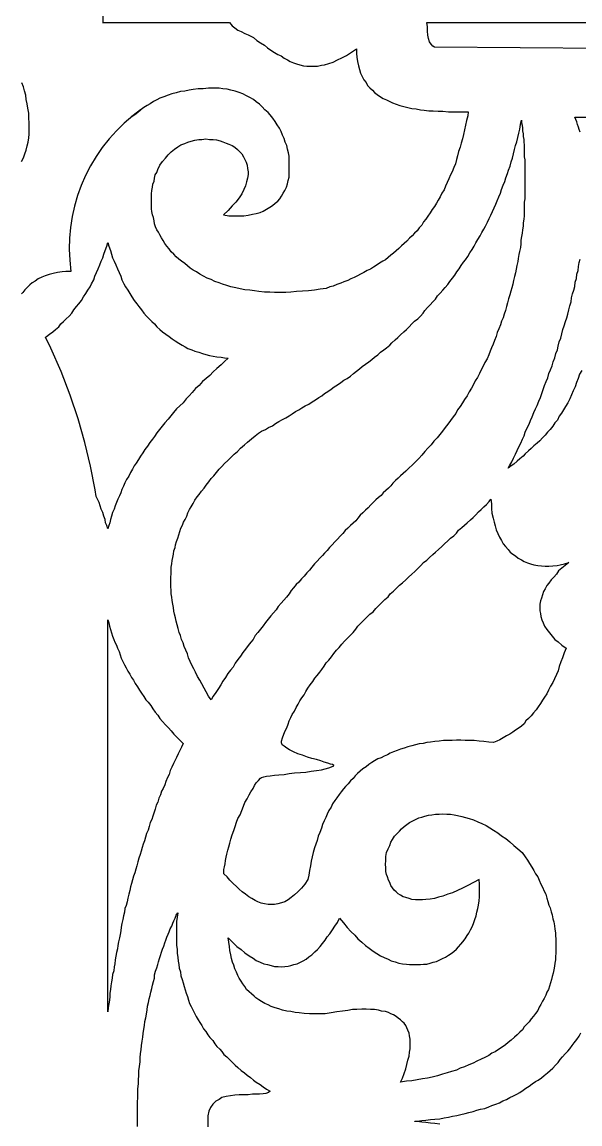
# Model space of a CAD drawing. Extents: x -372 to 372, y -358 to 358.
# Drawn here: x 236.9 to 275.5, y 151.6 to 227.9 of the extents above; entities that cross this region are included whole.
import ezdxf

# ---------------------------------------------------------------- set-up
doc = ezdxf.new("R2010")
doc.units = 0
doc.layers.add('LAYER_1', color=18, linetype='CONTINUOUS')

msp = doc.modelspace()

# ---------------------------------------------------------------- linework, layer by layer
at = {"layer": 'LAYER_1'}
msp.add_lwpolyline([(201.644, 357.491), (-372.5, 357.493), (-372.5, -357.507), (372.5, -357.507), (372.47, 192.482, 0.412235)], format="xyb", close=True, dxfattribs=at)
msp.add_lwpolyline([(242.502, 236.124), (242.48, 227.824), (242.458, 227.825), (251.25, 227.825), (251.251, 227.822), (251.437, 227.595), (251.623, 227.465), (251.847, 227.303), (252.071, 227.205), (252.331, 227.076), (252.555, 226.978), (252.741, 226.881), (252.928, 226.784), (253.151, 226.589), (253.412, 226.427), (253.673, 226.265), (253.897, 226.07), (254.12, 225.908), (254.381, 225.746), (254.605, 225.616), (254.828, 225.519), (255.052, 225.357), (255.275, 225.259), (255.462, 225.13), (255.685, 225.032), (255.909, 224.968), (256.132, 224.903), (256.393, 224.838), (256.617, 224.805), (257.362, 224.805), (257.623, 224.87), (257.846, 224.903), (258.145, 225), (258.443, 225.097), (258.741, 225.259), (259.039, 225.389), (259.374, 225.551), (259.71, 225.778), (260.045, 226.005), (260.045, 225.681), (260.082, 225.422), (260.119, 225.13), (260.194, 224.838), (260.269, 224.578), (260.343, 224.319), (260.455, 224.092), (260.567, 223.865), (260.716, 223.67), (260.827, 223.476), (260.977, 223.313), (261.163, 223.151), (261.312, 222.989), (261.498, 222.859), (261.722, 222.697), (261.908, 222.567), (262.132, 222.47), (262.355, 222.373), (262.542, 222.276), (262.802, 222.178), (263.063, 222.081), (263.324, 222.016), (263.622, 221.951), (263.883, 221.886), (264.181, 221.854), (264.479, 221.789), (264.74, 221.757), (265.075, 221.724), (265.374, 221.724), (265.709, 221.692), (266.044, 221.692), (266.417, 221.659), (267.796, 221.659), (267.758, 221.367), (267.684, 221.043), (267.609, 220.719), (267.535, 220.395), (267.46, 220.07), (267.386, 219.778), (267.311, 219.486), (267.237, 219.194), (267.125, 218.903), (267.05, 218.611), (266.976, 218.351), (266.901, 218.059), (266.79, 217.8), (266.678, 217.508), (266.566, 217.281), (266.454, 217.022), (266.342, 216.762), (266.231, 216.503), (266.119, 216.243), (265.97, 216.016), (265.858, 215.757), (265.709, 215.53), (265.597, 215.335), (265.448, 215.108), (265.299, 214.881), (265.15, 214.654), (265.001, 214.427), (264.852, 214.232), (264.703, 214.038), (264.591, 213.811), (264.405, 213.616), (264.256, 213.421), (264.069, 213.259), (263.92, 213.065), (263.734, 212.903), (263.548, 212.708), (263.361, 212.546), (263.175, 212.384), (262.989, 212.189), (262.802, 212.027), (262.616, 211.865), (262.43, 211.735), (262.243, 211.573), (262.057, 211.411), (261.871, 211.313), (261.647, 211.184), (261.424, 211.021), (261.237, 210.892), (261.014, 210.762), (260.79, 210.665), (260.567, 210.535), (260.343, 210.405), (260.119, 210.308), (259.896, 210.178), (259.672, 210.081), (259.449, 209.984), (259.188, 209.886), (258.964, 209.789), (258.703, 209.692), (258.443, 209.594), (258.219, 209.53), (257.958, 209.432), (257.548, 209.367), (257.138, 209.303), (256.729, 209.27), (256.319, 209.238), (255.909, 209.205), (255.499, 209.173), (255.163, 209.14), (254.381, 209.14), (254.046, 209.173), (253.673, 209.173), (253.3, 209.205), (253.002, 209.27), (252.667, 209.303), (252.331, 209.335), (251.996, 209.4), (251.698, 209.465), (251.363, 209.53), (251.065, 209.627), (250.766, 209.724), (250.543, 209.821), (250.245, 209.919), (249.984, 210.048), (249.723, 210.146), (249.462, 210.276), (249.201, 210.405), (248.978, 210.567), (248.754, 210.697), (248.531, 210.827), (248.344, 210.989), (248.158, 211.151), (247.934, 211.313), (247.748, 211.443), (247.562, 211.605), (247.413, 211.8), (247.226, 211.962), (247.077, 212.157), (246.928, 212.351), (246.779, 212.546), (246.668, 212.74), (246.556, 212.935), (246.444, 213.13), (246.332, 213.324), (246.22, 213.486), (246.146, 213.681), (246.071, 213.908), (246.034, 214.103), (245.997, 214.33), (245.922, 214.524), (245.885, 214.751), (245.848, 214.946), (245.848, 215.173), (245.848, 215.367), (245.848, 215.562), (245.848, 215.789), (245.848, 215.984), (245.885, 216.211), (245.922, 216.438), (245.96, 216.632), (246.034, 216.859), (246.071, 217.054), (246.109, 217.281), (246.22, 217.443), (246.295, 217.67), (246.444, 217.962), (246.63, 218.222), (246.817, 218.449), (247.003, 218.676), (247.226, 218.87), (247.45, 219.065), (247.674, 219.227), (247.897, 219.357), (248.158, 219.454), (248.382, 219.551), (248.605, 219.616), (248.866, 219.681), (249.127, 219.746), (249.35, 219.746), (249.611, 219.778), (249.872, 219.746), (250.133, 219.746), (250.357, 219.713), (250.617, 219.649), (250.804, 219.584), (251.027, 219.486), (251.214, 219.422), (251.437, 219.324), (251.623, 219.194), (251.81, 219.032), (251.959, 218.903), (252.108, 218.74), (252.22, 218.546), (252.331, 218.351), (252.406, 218.157), (252.481, 217.962), (252.518, 217.735), (252.555, 217.508), (252.555, 217.313), (252.518, 217.054), (252.443, 216.794), (252.369, 216.535), (252.257, 216.276), (252.108, 215.984), (251.922, 215.692), (251.698, 215.4), (251.437, 215.14), (251.176, 214.816), (250.841, 214.524), (251.214, 214.459), (252.257, 214.459), (252.555, 214.492), (252.853, 214.557), (253.114, 214.621), (253.375, 214.686), (253.598, 214.784), (253.822, 214.913), (254.046, 215.043), (254.232, 215.173), (254.418, 215.335), (254.605, 215.465), (254.754, 215.627), (254.865, 215.822), (254.977, 216.016), (255.089, 216.211), (255.201, 216.438), (255.275, 216.665), (255.313, 216.892), (255.387, 217.119), (255.387, 217.346), (255.387, 217.573), (255.387, 217.8), (255.387, 218.059), (255.387, 218.319), (255.387, 218.578), (255.35, 218.805), (255.275, 219.065), (255.238, 219.324), (255.126, 219.551), (255.052, 219.811), (254.94, 220.038), (254.828, 220.297), (254.716, 220.524), (254.567, 220.751), (254.418, 220.978), (254.269, 221.205), (254.083, 221.432), (253.934, 221.595), (253.71, 221.789), (253.524, 221.984), (253.338, 222.178), (253.114, 222.34), (252.928, 222.503), (252.667, 222.632), (252.443, 222.762), (252.182, 222.892), (251.922, 222.989), (251.661, 223.086), (251.363, 223.151), (251.102, 223.216), (250.804, 223.249), (250.543, 223.281), (249.798, 223.281), (249.425, 223.249), (249.09, 223.249), (248.754, 223.184), (248.456, 223.151), (248.158, 223.086), (247.86, 223.054), (247.562, 222.957), (247.264, 222.892), (247.003, 222.795), (246.705, 222.697), (246.444, 222.6), (246.22, 222.47), (245.997, 222.373), (245.773, 222.211), (245.55, 222.081), (245.326, 221.951), (244.801, 221.557), (244.506, 221.335), (244.562, 221.374, 0.26427), (240.278, 210.609), (239.935, 210.609), (239.661, 210.571), (239.352, 210.534), (239.043, 210.46), (238.768, 210.385), (238.493, 210.311), (238.253, 210.199), (238.013, 210.087), (237.807, 209.938), (237.601, 209.826), (237.429, 209.677), (237.258, 209.491), (237.086, 209.342), (236.949, 209.155), (236.864, 209.045)], format="xyb", dxfattribs=at)
for points in [[(289.818, 227.825), (289.818, 227.53), (289.781, 227.238), (289.744, 226.946), (289.706, 226.719), (289.632, 226.492), (289.557, 226.33), (289.445, 226.2), (289.296, 226.135), (277.447, 226.038), (277.335, 226.038), (265.448, 226.135), (265.336, 226.2), (265.225, 226.33), (265.113, 226.492), (265.038, 226.719), (265.001, 226.946), (264.964, 227.238), (264.964, 227.53), (264.935, 227.825)], [(245.102, 221.789), (244.562, 221.374), (244.693, 221.465), (244.916, 221.627)], [(271.485, 220.881), (271.522, 220.719), (271.559, 220.524), (271.559, 220.33), (271.596, 220.135), (271.596, 219.94), (271.634, 219.746), (271.634, 219.551), (271.671, 219.357), (271.671, 219.162), (271.671, 218.967), (271.671, 218.74), (271.671, 218.546), (271.708, 218.319), (271.708, 218.092), (271.708, 217.897), (271.708, 217.67), (271.708, 217.443), (271.708, 217.249), (271.708, 217.022), (271.708, 216.794), (271.708, 216.567), (271.708, 216.34), (271.708, 216.113), (271.708, 215.886), (271.708, 215.627), (271.671, 215.4), (271.671, 215.205), (271.671, 214.946), (271.671, 214.719), (271.671, 214.459), (271.634, 214.232), (271.596, 213.973), (271.596, 213.746), (271.559, 213.486), (271.522, 213.259), (271.485, 213.032), (271.447, 212.773), (271.447, 212.513), (271.41, 212.254), (271.336, 211.994), (271.298, 211.767), (271.261, 211.508), (271.224, 211.281), (271.149, 211.021), (271.112, 210.762), (271.075, 210.503), (271, 210.243), (270.926, 209.984), (270.888, 209.724), (270.814, 209.465), (270.739, 209.238), (270.665, 208.978), (270.59, 208.719), (270.516, 208.427), (270.441, 208.167), (270.367, 207.908), (270.292, 207.648), (270.218, 207.389), (270.106, 207.162), (270.031, 206.903), (269.92, 206.643), (269.808, 206.384), (269.733, 206.092), (269.622, 205.832), (269.51, 205.573), (269.398, 205.313), (269.323, 205.086), (269.212, 204.827), (269.1, 204.567), (268.951, 204.308), (268.839, 204.048), (268.69, 203.789), (268.578, 203.53), (268.429, 203.27), (268.28, 203.043), (268.168, 202.784), (268.019, 202.524), (267.87, 202.265), (267.721, 202.005), (267.535, 201.746), (267.386, 201.519), (267.237, 201.259), (267.05, 201.032), (266.939, 200.773), (266.752, 200.546), (266.566, 200.286), (266.38, 200.027), (266.193, 199.8), (266.007, 199.54), (265.821, 199.313), (265.634, 199.086), (265.411, 198.859), (265.225, 198.6), (265.001, 198.373), (264.777, 198.146), (264.591, 197.886), (264.367, 197.659), (264.144, 197.432), (263.92, 197.205), (263.697, 197.011), (263.473, 196.784), (263.287, 196.621), (263.101, 196.459), (262.951, 196.297), (262.765, 196.135), (262.579, 195.94), (262.43, 195.778), (262.281, 195.616), (262.094, 195.454), (261.908, 195.292), (261.759, 195.097), (261.573, 194.967), (261.386, 194.805), (261.2, 194.611), (261.051, 194.448), (260.865, 194.254), (260.678, 194.092), (260.492, 193.897), (260.306, 193.735), (260.157, 193.54), (260.008, 193.346), (259.821, 193.184), (259.635, 193.021), (259.449, 192.827), (259.262, 192.665), (259.113, 192.47), (258.927, 192.275), (258.741, 192.081), (258.554, 191.886), (258.368, 191.692), (258.182, 191.497), (258.033, 191.302), (257.846, 191.108), (257.697, 190.946), (257.511, 190.751), (257.325, 190.556), (257.138, 190.362), (256.952, 190.135), (256.803, 189.94), (256.617, 189.746), (256.43, 189.519), (256.244, 189.324), (256.058, 189.097), (255.871, 188.935), (255.685, 188.708), (255.536, 188.513), (255.387, 188.286), (255.201, 188.059), (255.014, 187.865), (254.828, 187.638), (254.642, 187.411), (254.493, 187.183), (254.306, 186.989), (254.12, 186.762), (253.934, 186.535), (253.747, 186.308), (253.598, 186.081), (253.412, 185.854), (253.226, 185.627), (253.039, 185.4), (252.89, 185.14), (252.741, 184.946), (252.555, 184.719), (252.369, 184.459), (252.182, 184.232), (252.033, 183.973), (251.847, 183.746), (251.661, 183.486), (251.512, 183.227), (251.325, 183), (251.139, 182.773), (250.99, 182.513), (250.804, 182.254), (250.655, 181.994), (250.506, 181.735), (250.319, 181.475), (250.133, 181.216), (249.984, 180.956), (249.798, 181.216), (249.649, 181.508), (249.5, 181.767), (249.35, 182.059), (249.201, 182.319), (249.052, 182.578), (248.903, 182.87), (248.792, 183.097), (248.642, 183.356), (248.531, 183.616), (248.419, 183.875), (248.344, 184.135), (248.233, 184.394), (248.121, 184.654), (248.046, 184.913), (247.934, 185.14), (247.86, 185.4), (247.785, 185.627), (247.711, 185.886), (247.636, 186.146), (247.562, 186.405), (247.525, 186.632), (247.45, 186.892), (247.413, 187.086), (247.376, 187.346), (247.338, 187.573), (247.301, 187.832), (247.264, 188.059), (247.226, 188.286), (247.226, 188.546), (247.189, 188.773), (247.189, 189), (247.189, 189.227), (247.189, 189.454), (247.226, 189.681), (247.226, 189.908), (247.226, 190.135), (247.264, 190.362), (247.301, 190.589), (247.338, 190.816), (247.376, 191.043), (247.413, 191.27), (247.487, 191.497), (247.525, 191.692), (247.599, 191.919), (247.674, 192.146), (247.748, 192.373), (247.823, 192.6), (247.897, 192.827), (248.009, 193.054), (248.084, 193.248), (248.195, 193.443), (248.307, 193.67), (248.382, 193.897), (248.493, 194.124), (248.605, 194.319), (248.754, 194.546), (248.866, 194.773), (249.015, 195), (249.164, 195.162), (249.313, 195.389), (249.5, 195.616), (249.649, 195.811), (249.835, 196.038), (249.984, 196.265), (250.17, 196.459), (250.357, 196.686), (250.543, 196.913), (250.729, 197.108), (250.915, 197.302), (251.139, 197.529), (251.363, 197.724), (251.586, 197.951), (251.81, 198.146), (252.033, 198.373), (252.294, 198.6), (252.518, 198.794), (252.779, 199.021), (253.039, 199.216), (253.263, 199.411), (253.487, 199.54), (253.747, 199.67), (253.971, 199.8), (254.232, 199.93), (254.455, 200.092), (254.679, 200.221), (254.94, 200.351), (255.163, 200.481), (255.387, 200.611), (255.611, 200.74), (255.834, 200.902), (256.058, 201.032), (256.281, 201.162), (256.505, 201.292), (256.766, 201.421), (256.989, 201.584), (257.213, 201.713), (257.437, 201.875), (257.66, 202.005), (257.846, 202.167), (258.07, 202.297), (258.294, 202.459), (258.517, 202.621), (258.741, 202.751), (258.964, 202.913), (259.188, 203.075), (259.411, 203.205), (259.635, 203.367), (259.859, 203.53), (260.045, 203.692), (260.269, 203.854), (260.455, 204.016), (260.678, 204.178), (260.902, 204.34), (261.126, 204.503), (261.312, 204.665), (261.535, 204.827), (261.722, 205.021), (261.945, 205.184), (262.132, 205.313), (262.355, 205.508), (262.504, 205.67), (262.728, 205.865), (262.914, 206.027), (263.101, 206.221), (263.324, 206.416), (263.51, 206.578), (263.697, 206.773), (263.883, 206.967), (264.069, 207.162), (264.293, 207.324), (264.479, 207.519), (264.666, 207.713), (264.777, 207.908), (264.964, 208.103), (265.15, 208.297), (265.336, 208.492), (265.523, 208.686), (265.672, 208.913), (265.858, 209.108), (266.044, 209.303), (266.193, 209.497), (266.38, 209.692), (266.529, 209.919), (266.715, 210.146), (266.864, 210.34), (267.013, 210.567), (267.162, 210.794), (267.311, 211.021), (267.46, 211.248), (267.609, 211.411), (267.758, 211.638), (267.907, 211.897), (268.057, 212.124), (268.206, 212.351), (268.317, 212.578), (268.466, 212.805), (268.615, 213.065), (268.727, 213.292), (268.876, 213.519), (268.988, 213.746), (269.137, 214.005), (269.249, 214.265), (269.361, 214.492), (269.473, 214.751), (269.584, 215.011), (269.696, 215.27), (269.808, 215.497), (269.92, 215.757), (270.031, 216.016), (270.106, 216.276), (270.218, 216.567), (270.33, 216.827), (270.404, 217.086), (270.516, 217.378), (270.59, 217.605), (270.702, 217.897), (270.777, 218.189), (270.851, 218.449), (270.926, 218.74), (271, 219.032), (271.075, 219.324), (271.149, 219.584), (271.224, 219.876), (271.298, 220.167), (271.373, 220.459), (271.41, 220.784), (271.485, 221.076)], [(242.829, 192.794), (242.754, 193.021), (242.679, 193.216), (242.642, 193.443), (242.568, 193.67), (242.493, 193.929), (242.381, 194.156), (242.307, 194.384), (242.232, 194.611), (242.121, 194.838), (242.023, 195.036), (241.956, 195.482), (241.64, 197.117), (241.248, 198.758), (240.779, 200.401), (240.229, 202.041), (239.6, 203.671), (238.89, 205.287), (238.515, 206.044), (238.581, 206.092), (238.804, 206.254), (239.028, 206.416), (239.214, 206.578), (239.438, 206.773), (239.587, 206.967), (239.773, 207.13), (239.959, 207.324), (240.146, 207.519), (240.332, 207.713), (240.481, 207.94), (240.667, 208.167), (240.816, 208.362), (241.003, 208.589), (241.152, 208.848), (241.301, 209.076), (241.45, 209.303), (241.599, 209.53), (241.711, 209.757), (241.86, 210.016), (241.934, 210.276), (242.046, 210.535), (242.158, 210.794), (242.27, 211.054), (242.381, 211.313), (242.493, 211.54), (242.568, 211.8), (242.642, 212.059), (242.754, 212.351), (242.829, 212.609), (242.904, 212.351), (243.016, 212.059), (243.09, 211.8), (243.165, 211.54), (243.277, 211.313), (243.388, 211.054), (243.5, 210.794), (243.612, 210.535), (243.724, 210.276), (243.798, 210.016), (243.947, 209.757), (244.059, 209.53), (244.208, 209.303), (244.357, 209.076), (244.506, 208.848), (244.655, 208.589), (244.842, 208.362), (244.991, 208.167), (245.177, 207.94), (245.326, 207.713), (245.512, 207.519), (245.699, 207.324), (245.885, 207.13), (246.071, 206.967), (246.22, 206.773), (246.444, 206.578), (246.63, 206.416), (246.854, 206.254), (247.077, 206.092), (247.301, 205.93), (247.487, 205.8), (247.748, 205.638), (247.972, 205.508), (248.195, 205.378), (248.382, 205.281), (248.642, 205.184), (248.866, 205.086), (249.127, 205.021), (249.388, 204.924), (249.611, 204.859), (249.872, 204.794), (250.133, 204.73), (250.394, 204.697), (250.692, 204.665), (250.915, 204.632), (251.176, 204.6), (250.915, 204.373), (250.692, 204.146), (250.394, 203.886), (250.133, 203.659), (249.909, 203.4), (249.649, 203.205), (249.388, 202.978), (249.164, 202.719), (248.903, 202.492), (248.68, 202.232), (248.456, 202.005), (248.27, 201.778), (248.046, 201.519), (247.823, 201.292), (247.599, 201.097), (247.376, 200.838), (247.189, 200.611), (247.003, 200.384), (246.779, 200.124), (246.593, 199.897), (246.407, 199.67), (246.22, 199.443), (246.071, 199.184), (245.922, 198.989), (245.736, 198.762), (245.587, 198.502), (245.401, 198.275), (245.252, 198.048), (245.102, 197.821), (244.953, 197.594), (244.804, 197.335), (244.655, 197.14), (244.544, 196.913), (244.394, 196.686), (244.283, 196.427), (244.134, 196.2), (244.022, 195.973), (243.91, 195.746), (243.798, 195.519), (243.724, 195.292), (243.649, 195.065), (243.537, 194.838), (243.426, 194.611), (243.351, 194.384), (243.277, 194.156), (243.165, 193.929), (243.09, 193.67), (243.016, 193.443), (242.978, 193.216), (242.904, 193.021)], [(269.398, 194.513), (269.398, 194.189), (269.435, 193.865), (269.51, 193.54), (269.584, 193.248), (269.659, 192.989), (269.733, 192.729), (269.845, 192.47), (269.957, 192.211), (270.106, 191.984), (270.218, 191.756), (270.367, 191.562), (270.553, 191.367), (270.702, 191.173), (270.888, 191.043), (271.075, 190.913), (271.261, 190.751), (271.485, 190.654), (271.671, 190.524), (271.895, 190.427), (272.118, 190.362), (272.342, 190.297), (272.603, 190.265), (272.863, 190.232), (273.124, 190.2), (273.385, 190.2), (273.646, 190.232), (273.944, 190.265), (274.168, 190.297), (274.466, 190.362), (274.764, 190.459), (274.503, 190.265), (274.279, 190.07), (274.056, 189.875), (273.907, 189.648), (273.72, 189.454), (273.534, 189.259), (273.385, 189.032), (273.236, 188.87), (273.124, 188.643), (273.012, 188.448), (272.938, 188.221), (272.863, 187.994), (272.789, 187.8), (272.752, 187.573), (272.752, 187.346), (272.752, 187.119), (272.789, 186.924), (272.826, 186.729), (272.901, 186.502), (272.975, 186.275), (273.087, 186.048), (273.236, 185.821), (273.422, 185.594), (273.609, 185.367), (273.795, 185.14), (274.019, 184.978), (274.279, 184.751), (274.578, 184.524), (274.428, 184.2), (274.317, 183.875), (274.205, 183.583), (274.093, 183.259), (274.019, 182.967), (273.907, 182.708), (273.758, 182.416), (273.646, 182.156), (273.497, 181.897), (273.348, 181.637), (273.236, 181.378), (273.087, 181.151), (272.938, 180.924), (272.789, 180.697), (272.64, 180.47), (272.491, 180.275), (272.304, 180.048), (272.155, 179.854), (271.969, 179.659), (271.783, 179.497), (271.671, 179.302), (271.485, 179.14), (271.261, 178.978), (271.075, 178.848), (270.888, 178.719), (270.665, 178.589), (270.441, 178.459), (270.218, 178.329), (269.994, 178.2), (269.771, 178.102), (269.547, 178.005), (269.212, 178.037), (268.876, 178.07), (268.541, 178.102), (268.206, 178.135), (267.572, 178.135), (267.274, 178.167), (266.976, 178.167), (266.678, 178.135), (266.082, 178.135), (265.783, 178.102), (265.485, 178.07), (265.187, 178.037), (264.926, 178.005), (264.666, 177.94), (264.405, 177.908), (264.144, 177.843), (263.883, 177.778), (263.622, 177.713), (263.361, 177.616), (263.101, 177.551), (262.877, 177.454), (262.616, 177.356), (262.393, 177.259), (262.206, 177.162), (261.983, 177.064), (261.759, 176.935), (261.535, 176.87), (261.312, 176.74), (261.126, 176.61), (260.902, 176.481), (260.716, 176.319), (260.492, 176.189), (260.306, 176.027), (260.119, 175.864), (259.97, 175.702), (259.821, 175.508), (259.635, 175.346), (259.486, 175.151), (259.3, 174.956), (259.151, 174.794), (259.002, 174.6), (258.853, 174.405), (258.703, 174.178), (258.554, 173.983), (258.405, 173.756), (258.294, 173.529), (258.145, 173.302), (258.033, 173.043), (257.921, 172.816), (257.809, 172.589), (257.697, 172.329), (257.623, 172.07), (257.511, 171.778), (257.399, 171.519), (257.325, 171.227), (257.25, 170.967), (257.138, 170.708), (257.064, 170.383), (256.989, 170.091), (256.915, 169.8), (256.878, 169.475), (256.803, 169.151), (256.766, 168.827), (256.691, 168.535), (256.468, 168.21), (256.244, 167.918), (255.983, 167.659), (255.76, 167.464), (255.536, 167.27), (255.313, 167.108), (255.089, 166.978), (254.865, 166.913), (254.605, 166.848), (254.381, 166.783), (253.934, 166.783), (253.673, 166.848), (253.449, 166.881), (253.226, 166.978), (253.039, 167.075), (252.816, 167.205), (252.592, 167.335), (252.369, 167.497), (252.145, 167.659), (251.922, 167.854), (251.735, 168.048), (251.512, 168.243), (251.288, 168.47), (251.102, 168.697), (250.878, 168.924), (250.878, 169.054), (250.878, 169.216), (250.915, 169.41), (250.953, 169.605), (250.99, 169.832), (251.027, 170.059), (251.065, 170.286), (251.139, 170.546), (251.214, 170.773), (251.288, 171.032), (251.363, 171.324), (251.437, 171.616), (251.549, 171.908), (251.661, 172.2), (251.735, 172.491), (251.847, 172.751), (251.996, 173.01), (252.108, 173.302), (252.22, 173.594), (252.331, 173.854), (252.481, 174.113), (252.63, 174.373), (252.741, 174.6), (252.89, 174.827), (253.002, 175.021), (253.114, 175.216), (253.263, 175.378), (253.412, 175.54), (253.487, 175.573), (253.636, 175.637), (253.822, 175.67), (254.083, 175.702), (254.381, 175.735), (254.679, 175.767), (255.052, 175.8), (255.387, 175.864), (255.76, 175.897), (256.17, 175.929), (256.542, 175.962), (256.915, 176.027), (257.287, 176.059), (257.623, 176.124), (257.884, 176.189), (258.145, 176.254), (258.331, 176.319), (258.48, 176.383), (258.48, 176.416), (258.405, 176.481), (258.256, 176.513), (258.07, 176.578), (257.809, 176.643), (257.586, 176.74), (257.287, 176.837), (256.952, 176.902), (256.654, 177), (256.319, 177.129), (255.983, 177.227), (255.685, 177.356), (255.424, 177.486), (255.238, 177.616), (255.052, 177.746), (254.903, 177.843), (254.865, 177.973), (254.865, 178.102), (254.94, 178.329), (255.014, 178.589), (255.126, 178.816), (255.238, 179.01), (255.313, 179.27), (255.387, 179.497), (255.499, 179.724), (255.611, 179.951), (255.76, 180.178), (255.871, 180.437), (256.021, 180.665), (256.132, 180.892), (256.281, 181.086), (256.43, 181.313), (256.542, 181.54), (256.691, 181.767), (256.84, 181.994), (257.027, 182.221), (257.176, 182.448), (257.325, 182.643), (257.511, 182.87), (257.66, 183.065), (257.809, 183.292), (257.958, 183.519), (258.145, 183.713), (258.331, 183.94), (258.48, 184.167), (258.666, 184.394), (258.853, 184.589), (259.039, 184.816), (259.225, 185.01), (259.411, 185.205), (259.635, 185.432), (259.821, 185.627), (260.008, 185.854), (260.157, 186.048), (260.38, 186.275), (260.567, 186.47), (260.79, 186.697), (260.977, 186.892), (261.2, 187.054), (261.386, 187.281), (261.61, 187.475), (261.796, 187.67), (262.02, 187.897), (262.243, 188.092), (262.393, 188.286), (262.616, 188.481), (262.84, 188.708), (263.026, 188.902), (263.25, 189.065), (263.473, 189.259), (263.659, 189.454), (263.883, 189.648), (264.107, 189.843), (264.293, 190.038), (264.517, 190.265), (264.703, 190.459), (264.926, 190.621), (265.113, 190.816), (265.336, 191.011), (265.523, 191.173), (265.746, 191.367), (265.97, 191.562), (266.156, 191.756), (266.38, 191.951), (266.566, 192.146), (266.79, 192.308), (266.976, 192.502), (267.125, 192.697), (267.349, 192.892), (267.535, 193.054), (267.721, 193.216), (267.945, 193.411), (268.131, 193.573), (268.317, 193.767), (268.504, 193.962), (268.69, 194.124), (268.876, 194.319), (269.063, 194.481), (269.249, 194.675), (269.361, 194.838)], [(242.904, 186.275), (242.941, 186.048), (243.016, 185.821), (243.09, 185.594), (243.165, 185.367), (243.239, 185.14), (243.314, 184.946), (243.426, 184.751), (243.5, 184.524), (243.612, 184.297), (243.686, 184.07), (243.761, 183.843), (243.873, 183.616), (243.985, 183.389), (244.096, 183.162), (244.208, 182.935), (244.357, 182.74), (244.469, 182.513), (244.618, 182.319), (244.73, 182.092), (244.879, 181.865), (245.028, 181.637), (245.177, 181.41), (245.326, 181.183), (245.475, 180.956), (245.624, 180.794), (245.81, 180.567), (245.96, 180.34), (246.109, 180.113), (246.295, 179.886), (246.444, 179.659), (246.63, 179.465), (246.817, 179.237), (247.04, 179.01), (247.226, 178.816), (247.413, 178.589), (247.636, 178.362), (247.823, 178.167), (248.046, 177.94), (247.934, 177.681), (247.823, 177.454), (247.711, 177.227), (247.599, 176.967), (247.487, 176.773), (247.376, 176.546), (247.264, 176.286), (247.152, 176.059), (247.077, 175.8), (246.966, 175.573), (246.854, 175.313), (246.779, 175.086), (246.668, 174.827), (246.556, 174.632), (246.481, 174.373), (246.369, 174.146), (246.295, 173.886), (246.183, 173.659), (246.109, 173.4), (246.034, 173.173), (245.96, 172.913), (245.885, 172.686), (245.773, 172.459), (245.699, 172.2), (245.624, 171.94), (245.512, 171.713), (245.438, 171.454), (245.363, 171.194), (245.289, 170.967), (245.214, 170.74), (245.14, 170.481), (245.065, 170.254), (244.991, 169.994), (244.916, 169.735), (244.842, 169.475), (244.767, 169.248), (244.693, 168.989), (244.618, 168.762), (244.544, 168.502), (244.469, 168.243), (244.394, 168.016), (244.357, 167.756), (244.283, 167.497), (244.208, 167.237), (244.171, 166.978), (244.096, 166.718), (244.022, 166.524), (243.985, 166.264), (243.91, 166.005), (243.873, 165.745), (243.798, 165.486), (243.761, 165.227), (243.724, 164.967), (243.686, 164.708), (243.649, 164.481), (243.575, 164.221), (243.537, 163.962), (243.5, 163.735), (243.426, 163.475), (243.388, 163.216), (243.351, 162.956), (243.314, 162.697), (243.277, 162.47), (243.239, 162.21), (243.165, 161.951), (243.128, 161.691), (243.09, 161.432), (243.053, 161.172), (243.016, 160.913), (242.978, 160.654), (242.978, 160.427), (242.941, 160.167), (242.904, 159.908), (242.867, 159.648), (242.83, 159.356), (242.83, 186.502)], [(266.305, 173.043), (266.566, 173.043), (266.827, 173.01), (267.05, 172.946), (267.349, 172.881), (267.609, 172.816), (267.87, 172.751), (268.168, 172.654), (268.466, 172.524), (268.727, 172.394), (269.025, 172.264), (269.286, 172.102), (269.547, 171.94), (269.845, 171.746), (270.106, 171.551), (270.404, 171.356), (270.665, 171.129), (270.963, 170.87), (271.224, 170.643), (271.522, 170.383), (271.746, 170.091), (271.895, 169.864), (272.044, 169.637), (272.193, 169.378), (272.342, 169.151), (272.454, 168.924), (272.603, 168.697), (272.714, 168.47), (272.826, 168.21), (272.938, 167.983), (273.05, 167.724), (273.162, 167.497), (273.236, 167.237), (273.311, 167.01), (273.385, 166.751), (273.46, 166.556), (273.534, 166.297), (273.609, 166.07), (273.646, 165.81), (273.72, 165.583), (273.758, 165.324), (273.795, 165.097), (273.832, 164.837), (273.832, 164.643), (273.87, 164.383), (273.87, 164.156), (273.87, 163.897), (273.87, 163.67), (273.87, 163.443), (273.832, 163.183), (273.832, 162.956), (273.795, 162.729), (273.758, 162.535), (273.72, 162.275), (273.683, 162.048), (273.609, 161.821), (273.571, 161.594), (273.497, 161.367), (273.422, 161.14), (273.348, 160.913), (273.236, 160.718), (273.162, 160.524), (273.05, 160.297), (272.938, 160.102), (272.826, 159.875), (272.714, 159.681), (272.603, 159.454), (272.454, 159.259), (272.304, 159.064), (272.155, 158.87), (272.006, 158.675), (271.857, 158.513), (271.671, 158.318), (271.559, 158.124), (271.373, 157.962), (271.187, 157.767), (271, 157.605), (270.777, 157.41), (270.553, 157.248), (270.367, 157.086), (270.143, 156.924), (269.882, 156.762), (269.659, 156.599), (269.435, 156.502), (269.212, 156.34), (268.951, 156.21), (268.69, 156.081), (268.392, 155.951), (268.131, 155.821), (267.833, 155.691), (267.535, 155.562), (267.237, 155.464), (266.976, 155.335), (266.641, 155.237), (266.342, 155.14), (266.007, 155.043), (265.672, 154.945), (265.299, 154.848), (264.964, 154.783), (264.628, 154.718), (264.256, 154.654), (263.883, 154.589), (263.51, 154.556), (263.101, 154.491), (263.25, 154.783), (263.361, 155.108), (263.473, 155.432), (263.548, 155.724), (263.622, 156.016), (263.697, 156.308), (263.734, 156.567), (263.771, 156.794), (263.771, 157.021), (263.771, 157.248), (263.771, 157.475), (263.734, 157.702), (263.697, 157.897), (263.622, 158.091), (263.548, 158.254), (263.473, 158.416), (263.361, 158.578), (263.25, 158.675), (263.101, 158.805), (262.951, 158.935), (262.802, 159.032), (262.616, 159.162), (262.43, 159.227), (262.281, 159.324), (262.057, 159.389), (261.796, 159.421), (261.573, 159.486), (261.312, 159.518), (261.014, 159.518), (260.716, 159.551), (260.418, 159.551), (260.082, 159.518), (259.784, 159.518), (259.449, 159.454), (259.076, 159.421), (258.703, 159.356), (258.294, 159.291), (257.884, 159.227), (256.803, 159.227), (256.43, 159.259), (256.095, 159.291), (255.797, 159.324), (255.499, 159.389), (255.238, 159.421), (254.94, 159.486), (254.679, 159.583), (254.418, 159.648), (254.157, 159.745), (253.934, 159.843), (253.71, 159.94), (253.487, 160.07), (253.3, 160.2), (253.077, 160.329), (252.965, 160.459), (252.779, 160.621), (252.63, 160.751), (252.443, 160.913), (252.331, 161.108), (252.182, 161.302), (252.071, 161.497), (251.922, 161.691), (251.847, 161.886), (251.735, 162.113), (251.623, 162.34), (251.549, 162.6), (251.474, 162.794), (251.4, 163.054), (251.363, 163.313), (251.288, 163.605), (251.251, 163.897), (251.214, 164.189), (251.176, 164.481), (251.474, 164.189), (251.773, 163.897), (252.071, 163.67), (252.331, 163.443), (252.63, 163.248), (252.89, 163.086), (253.114, 162.924), (253.375, 162.794), (253.636, 162.697), (253.897, 162.632), (254.157, 162.567), (254.381, 162.502), (254.642, 162.502), (254.865, 162.47), (255.089, 162.502), (255.313, 162.535), (255.499, 162.567), (255.722, 162.632), (255.946, 162.697), (256.17, 162.794), (256.356, 162.891), (256.579, 163.021), (256.766, 163.183), (256.952, 163.313), (257.176, 163.508), (257.362, 163.67), (257.548, 163.897), (257.697, 164.091), (257.884, 164.318), (258.033, 164.545), (258.219, 164.773), (258.405, 165.032), (258.554, 165.291), (258.741, 165.551), (258.89, 165.843), (259.151, 165.518), (259.411, 165.194), (259.672, 164.935), (259.933, 164.675), (260.157, 164.416), (260.418, 164.189), (260.678, 163.962), (260.939, 163.767), (261.2, 163.573), (261.461, 163.41), (261.722, 163.248), (261.983, 163.118), (262.243, 163.021), (262.467, 162.891), (262.728, 162.827), (262.989, 162.729), (263.25, 162.697), (263.51, 162.664), (263.734, 162.632), (264.479, 162.632), (264.703, 162.664), (264.926, 162.664), (265.15, 162.729), (265.374, 162.794), (265.597, 162.859), (265.821, 162.956), (266.007, 163.054), (266.231, 163.151), (266.417, 163.281), (266.603, 163.41), (266.79, 163.54), (266.976, 163.702), (267.125, 163.864), (267.274, 164.059), (267.423, 164.221), (267.572, 164.416), (267.721, 164.643), (267.833, 164.805), (267.945, 165.032), (268.057, 165.259), (268.168, 165.486), (268.243, 165.745), (268.355, 166.005), (268.392, 166.264), (268.466, 166.524), (268.504, 166.751), (268.541, 167.043), (268.578, 167.335), (268.578, 167.627), (268.578, 167.918), (268.578, 168.21), (268.541, 168.535), (268.168, 168.308), (267.758, 168.113), (267.386, 167.918), (267.05, 167.756), (266.715, 167.594), (266.38, 167.497), (266.044, 167.367), (265.746, 167.302), (265.448, 167.205), (265.15, 167.173), (264.852, 167.14), (264.628, 167.108), (264.144, 167.108), (263.883, 167.14), (263.697, 167.205), (263.473, 167.27), (263.287, 167.335), (263.101, 167.432), (262.951, 167.529), (262.802, 167.659), (262.653, 167.789), (262.542, 167.951), (262.43, 168.113), (262.355, 168.308), (262.281, 168.47), (262.206, 168.697), (262.132, 168.859), (262.094, 169.086), (262.094, 169.346), (262.057, 169.573), (262.094, 169.832), (262.094, 170.124), (262.132, 170.383), (262.243, 170.643), (262.355, 170.87), (262.43, 171.097), (262.542, 171.291), (262.691, 171.519), (262.84, 171.681), (263.026, 171.875), (263.175, 172.037), (263.361, 172.2), (263.548, 172.329), (263.734, 172.459), (263.958, 172.589), (264.144, 172.686), (264.367, 172.783), (264.591, 172.848), (264.777, 172.913), (265.038, 172.978), (265.262, 173.01), (265.523, 173.043), (265.783, 173.043), (266.044, 173.075)]]:
    msp.add_lwpolyline(points, close=True, dxfattribs=at)
for points in [[(236.846, 218.21), (236.983, 218.471), (237.086, 218.732), (237.189, 218.993), (237.258, 219.291), (237.326, 219.552), (237.361, 219.85), (237.395, 220.111), (237.395, 220.483), (237.395, 220.856), (237.361, 221.229), (237.361, 221.564), (237.292, 221.899), (237.258, 222.197), (237.189, 222.496), (237.155, 222.794), (237.052, 223.092), (236.983, 223.39), (236.88, 223.651)], [(275.546, 220.232), (275.472, 220.427), (275.435, 220.589), (275.36, 220.784), (275.323, 220.946), (275.248, 221.108), (275.174, 221.27), (279.571, 221.27)], [(275.658, 203.757), (275.509, 203.497), (275.397, 203.205), (275.286, 202.913), (275.211, 202.621), (275.062, 202.33), (274.95, 202.07), (274.838, 201.778), (274.689, 201.519), (274.54, 201.259), (274.391, 201.032), (274.242, 200.805), (274.093, 200.578), (273.981, 200.319), (273.795, 200.124), (273.646, 199.897), (273.46, 199.67), (273.273, 199.475), (273.124, 199.281), (272.938, 199.086), (272.752, 198.892), (272.565, 198.729), (272.342, 198.535), (272.155, 198.34), (271.969, 198.178), (271.746, 197.984), (271.596, 197.821), (271.373, 197.627), (271.187, 197.465), (270.963, 197.27), (270.777, 197.14), (270.553, 196.978), (270.665, 197.205), (270.814, 197.432), (270.926, 197.692), (271.075, 197.951), (271.187, 198.211), (271.298, 198.47), (271.447, 198.729), (271.559, 198.989), (271.671, 199.216), (271.746, 199.475), (271.857, 199.735), (272.006, 200.027), (272.118, 200.286), (272.23, 200.546), (272.342, 200.838), (272.454, 201.097), (272.565, 201.324), (272.677, 201.616), (272.789, 201.875), (272.901, 202.167), (272.975, 202.427), (273.087, 202.719), (273.199, 202.978), (273.311, 203.238), (273.385, 203.53), (273.497, 203.789), (273.609, 204.081), (273.683, 204.34), (273.795, 204.632), (273.87, 204.924), (273.981, 205.184), (274.019, 205.443), (274.093, 205.735), (274.205, 205.994), (274.279, 206.286), (274.354, 206.578), (274.428, 206.838), (274.54, 207.13), (274.615, 207.389), (274.689, 207.648), (274.764, 207.94), (274.838, 208.232), (274.913, 208.492), (274.95, 208.784), (275.025, 209.043), (275.099, 209.303), (275.174, 209.562), (275.211, 209.854), (275.286, 210.113), (275.323, 210.405), (275.397, 210.665), (275.435, 210.957), (275.472, 211.216), (275.546, 211.443)], [(244.879, 151.441), (244.879, 151.766), (244.879, 151.788), (244.879, 151.81), (244.879, 152.135), (244.879, 152.459), (244.879, 152.783), (244.879, 153.108), (244.916, 153.432), (244.916, 153.756), (244.916, 154.048), (244.953, 154.372), (244.953, 154.664), (244.991, 154.956), (244.991, 155.281), (245.028, 155.572), (245.065, 155.897), (245.065, 156.189), (245.102, 156.481), (245.14, 156.74), (245.177, 157.032), (245.214, 157.324), (245.252, 157.616), (245.289, 157.875), (245.326, 158.167), (245.363, 158.427), (245.401, 158.686), (245.475, 158.945), (245.512, 159.205), (245.55, 159.497), (245.587, 159.756), (245.661, 160.016), (245.699, 160.275), (245.773, 160.502), (245.81, 160.729), (245.885, 160.989), (245.922, 161.216), (245.997, 161.475), (246.071, 161.702), (246.071, 161.929), (246.146, 162.189), (246.22, 162.416), (246.295, 162.643), (246.332, 162.837), (246.407, 163.064), (246.481, 163.259), (246.556, 163.486), (246.63, 163.713), (246.705, 163.908), (246.779, 164.135), (246.854, 164.329), (246.928, 164.524), (247.003, 164.751), (247.077, 164.913), (247.152, 165.108), (247.264, 165.302), (247.338, 165.497), (247.413, 165.659), (247.487, 165.854), (247.562, 166.048), (247.674, 166.21), (247.636, 165.918), (247.599, 165.627), (247.599, 165.335), (247.599, 165.043), (247.599, 164.783), (247.599, 164.524), (247.599, 164.232), (247.599, 163.972), (247.636, 163.681), (247.636, 163.421), (247.674, 163.129), (247.711, 162.87), (247.748, 162.643), (247.785, 162.383), (247.86, 162.124), (247.897, 161.864), (247.972, 161.605), (248.046, 161.378), (248.121, 161.118), (248.195, 160.891), (248.27, 160.664), (248.344, 160.437), (248.419, 160.178), (248.493, 159.951), (248.605, 159.724), (248.717, 159.497), (248.829, 159.27), (248.941, 159.043), (249.09, 158.816), (249.201, 158.621), (249.35, 158.427), (249.462, 158.199), (249.611, 158.005), (249.76, 157.778), (249.909, 157.583), (250.096, 157.389), (250.245, 157.162), (250.394, 156.967), (250.58, 156.772), (250.729, 156.61), (250.878, 156.416), (251.065, 156.254), (251.251, 156.059), (251.474, 155.864), (251.661, 155.67), (251.847, 155.508), (252.071, 155.313), (252.294, 155.151), (252.481, 154.989), (252.704, 154.826), (252.928, 154.632), (253.114, 154.502), (253.375, 154.34), (253.598, 154.178), (253.822, 154.016), (254.083, 153.886), (253.971, 153.789), (253.785, 153.724), (253.598, 153.691), (253.338, 153.659), (252.853, 153.659), (252.555, 153.626), (251.922, 153.626), (251.623, 153.594), (251.325, 153.562), (251.027, 153.497), (250.729, 153.432), (250.543, 153.302), (250.319, 153.172), (250.096, 152.978), (249.947, 152.751), (249.835, 152.491), (249.76, 152.167), (249.76, 151.81), (249.76, 151.788), (249.76, 151.766), (249.76, 151.409)], [(265.821, 151.603), (265.485, 151.636), (265.187, 151.668), (264.852, 151.701), (264.591, 151.733), (264.256, 151.766), (264.088, 151.782), (264.1, 151.784), (264.088, 151.786), (264.094, 151.788), (264.088, 151.789), (264.1, 151.791), (264.088, 151.793), (264.256, 151.81), (264.591, 151.843), (264.852, 151.875), (265.187, 151.908), (265.485, 151.94), (265.821, 151.972), (266.119, 152.037), (266.417, 152.07), (266.715, 152.135), (267.013, 152.199), (267.274, 152.264), (267.572, 152.329), (267.833, 152.394), (268.131, 152.459), (268.392, 152.556), (268.653, 152.621), (268.951, 152.686), (269.212, 152.783), (269.435, 152.881), (269.696, 152.978), (269.957, 153.075), (270.18, 153.205), (270.441, 153.302), (270.665, 153.432), (270.926, 153.562), (271.149, 153.659), (271.373, 153.789), (271.596, 153.951), (271.783, 154.081), (272.006, 154.21), (272.23, 154.372), (272.454, 154.535), (272.64, 154.632), (272.863, 154.794), (273.05, 154.956), (273.273, 155.151), (273.46, 155.313), (273.646, 155.475), (273.832, 155.67), (274.019, 155.864), (274.168, 156.059), (274.317, 156.254), (274.503, 156.448), (274.689, 156.643), (274.838, 156.805), (274.987, 157.032), (275.136, 157.227), (275.323, 157.454), (275.472, 157.681), (275.584, 157.908)]]:
    msp.add_lwpolyline(points, dxfattribs=at)

doc.saveas('drawing.dxf')
